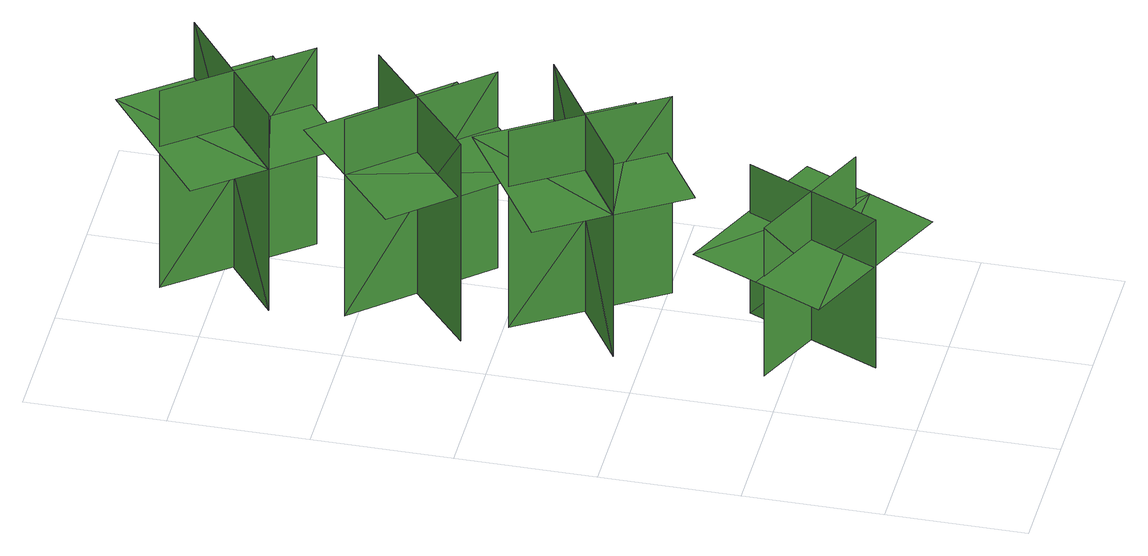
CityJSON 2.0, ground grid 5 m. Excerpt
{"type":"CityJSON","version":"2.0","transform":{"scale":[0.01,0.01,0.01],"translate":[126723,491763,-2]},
"CityObjects":{
"tree1":{"type":"SolitaryVegetationObject","geometry":[{"type":"MultiSurface","lod":"1","boundaries":[[[0,1,2]],[[0,2,3]],[[4,5,6]],[[4,6,7]],[[8,9,10]],[[8,10,11]],[[8,11,12]],[[8,12,13]]]}]},
"tree2":{"type":"SolitaryVegetationObject","geometry":[{"type":"MultiSurface","lod":"1","boundaries":[[[14,15,16]],[[14,16,17]],[[18,19,20]],[[18,20,21]],[[22,23,24]],[[22,24,25]],[[22,25,26]],[[22,26,27]]]}]},
"tree3":{"type":"SolitaryVegetationObject","geometry":[{"type":"MultiSurface","lod":"1","boundaries":[[[28,29,30]],[[28,30,31]],[[32,33,34]],[[32,34,35]],[[36,37,38]],[[36,38,39]],[[36,39,40]],[[36,40,41]]]}]},
"tree4":{"type":"SolitaryVegetationObject","geometry":[{"type":"MultiSurface","lod":"1","boundaries":[[[42,43,44]],[[42,44,45]],[[46,47,48]],[[46,48,49]],[[50,51,52]],[[50,52,53]],[[50,53,54]],[[50,54,55]]]}]}
},
"vertices":[
[524,698,53],[524,698,673],[303,212,673],[303,212,53],[644,358,53],[644,358,673],[175,571,673],[175,571,53],[717,325,472],[827,568,472],[244,834,472],[133,591,472],[22,347,472],[606,81,472],
[274,1482,44],[592,985,44],[592,985,865],[274,1482,865],[188,1099,44],[685,1417,44],[685,1417,865],[188,1099,865],[188,1099,635],[346,850,635],[844,1168,635],[685,1417,635],[526,1665,635],[29,1348,635],
[619,2012,37],[172,1627,37],[172,1627,858],[619,2012,858],[228,2043,37],[612,1596,37],[612,1596,858],[228,2043,858],[228,2043,628],[4,1851,628],[389,1404,628],[612,1596,628],[836,1789,628],[451,2236,628],
[255,2692,35],[617,2227,35],[617,2227,856],[255,2692,856],[204,2302,35],[670,2665,35],[669,2665,856],[204,2302,856],[204,2302,626],[385,2070,626],[851,2432,626],[669,2665,626],[488,2898,626],[23,2535,626]
]}
